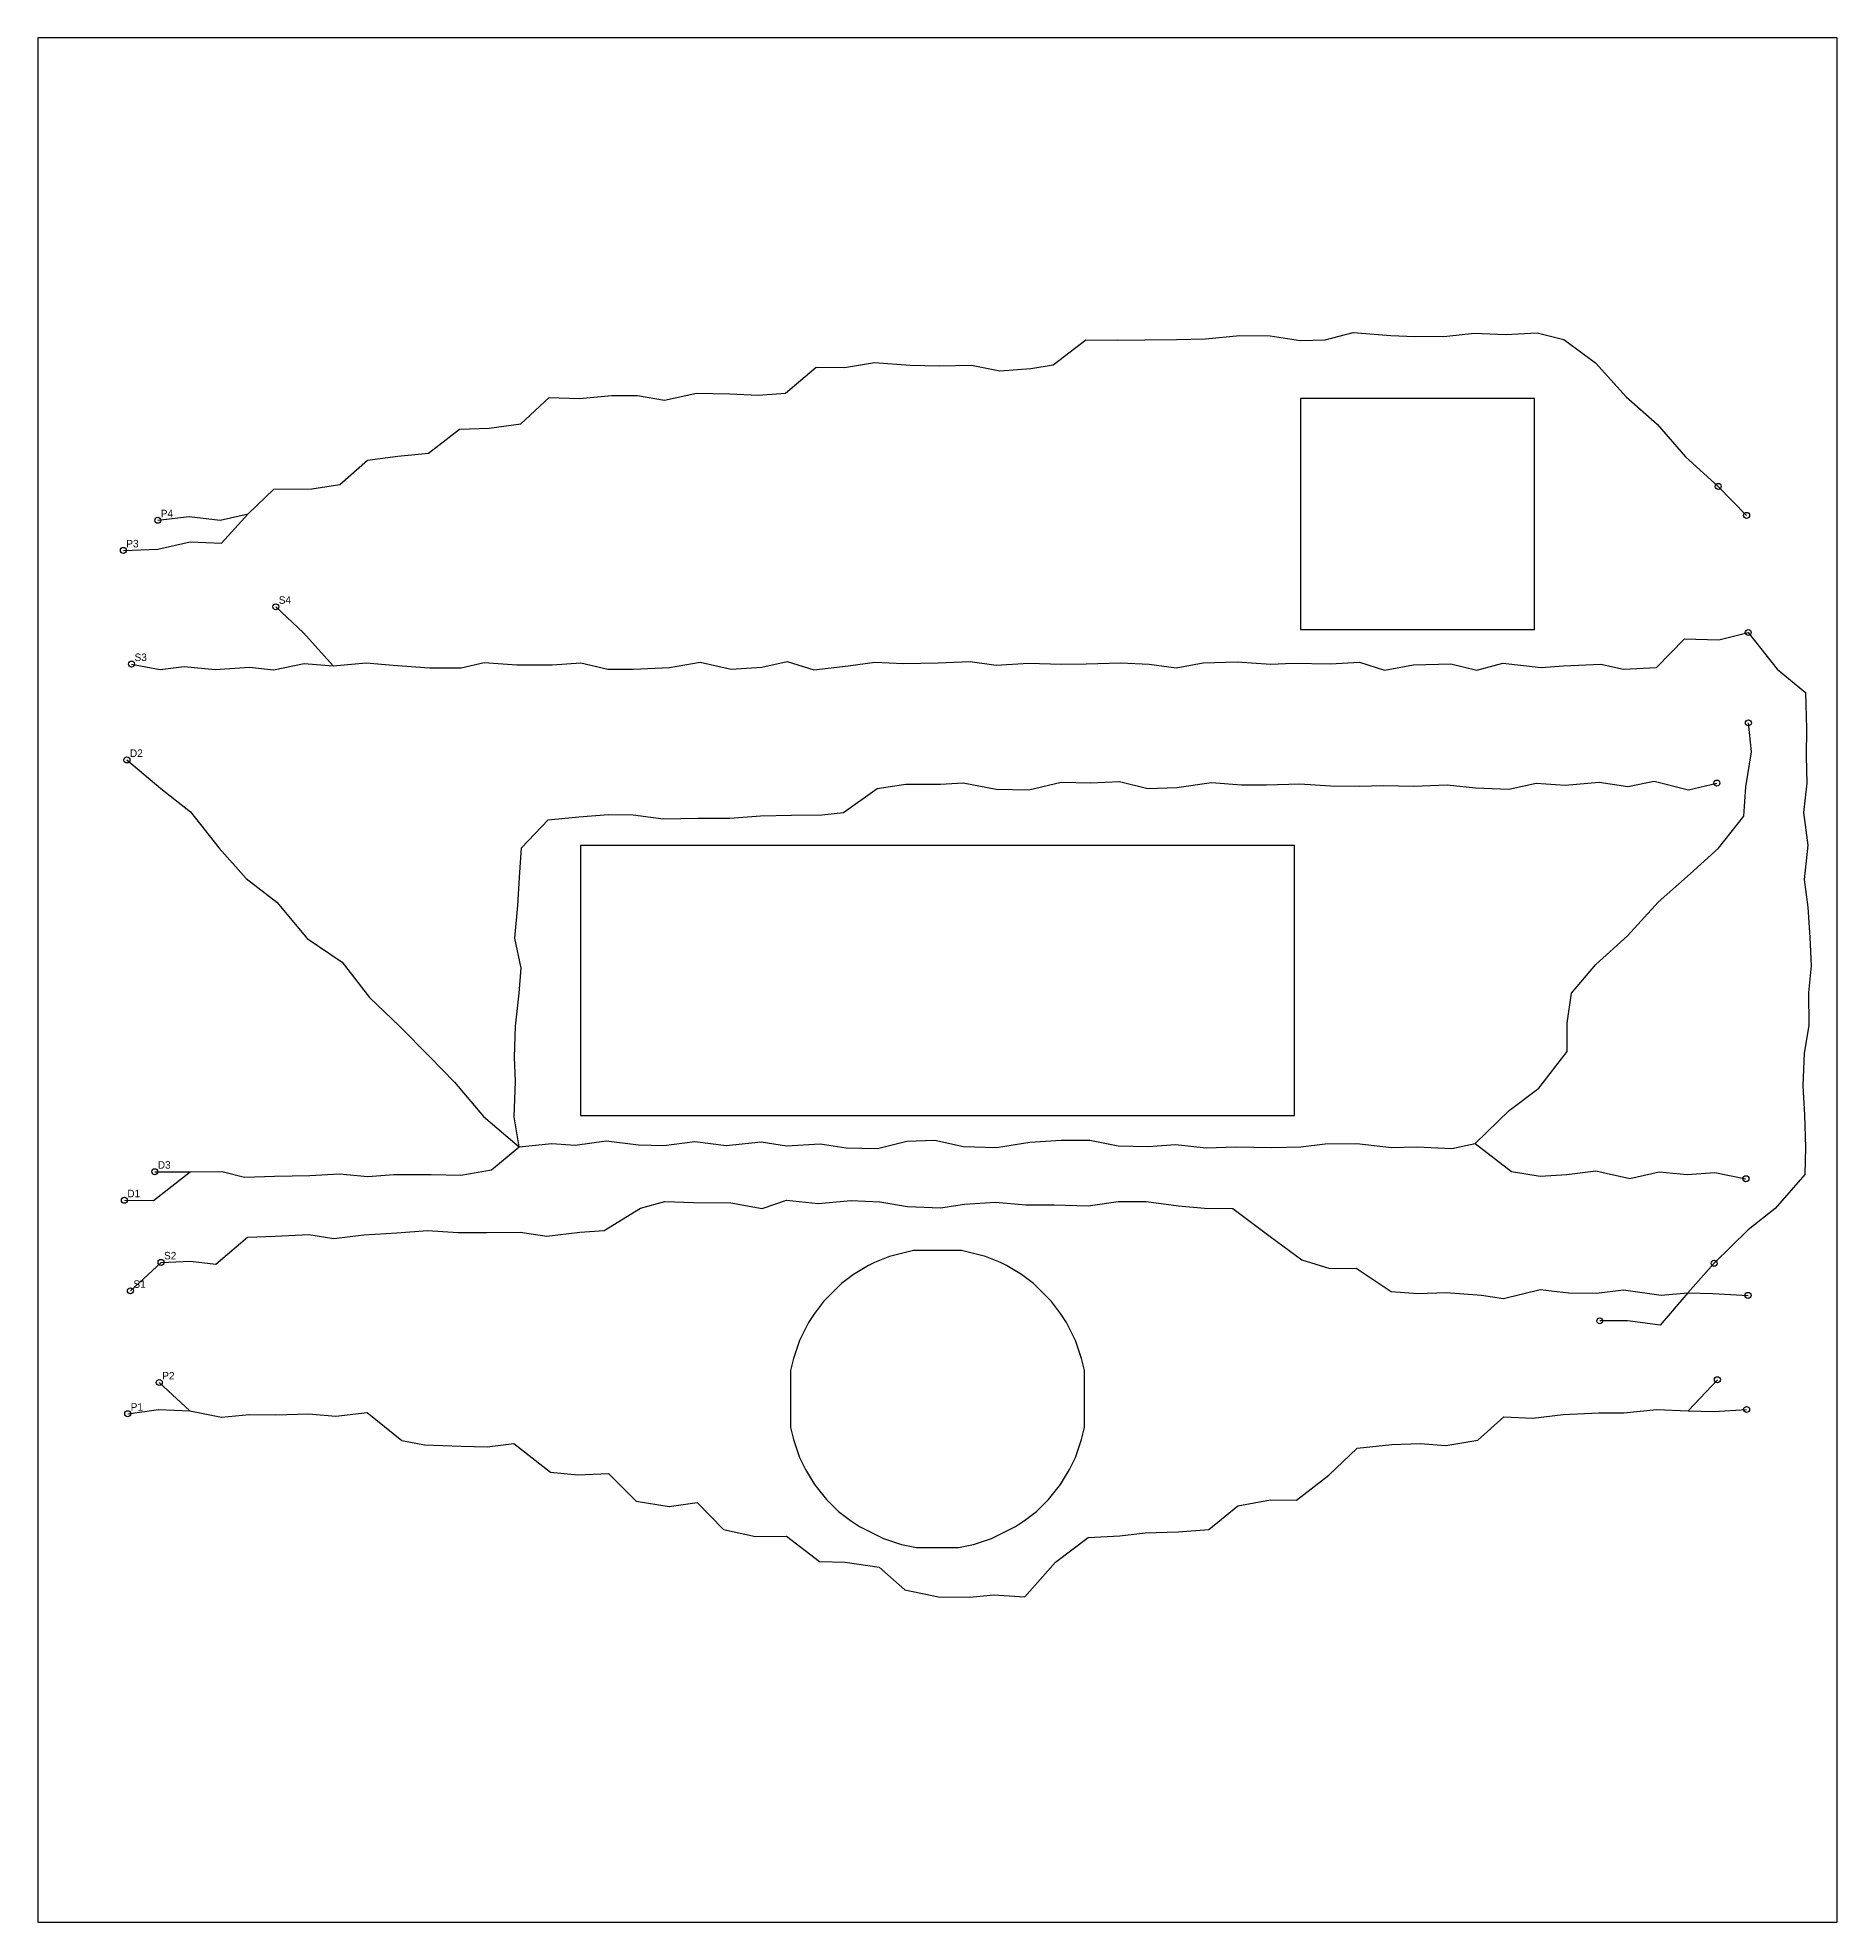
# Model space of a CAD drawing. Extents: x 0 to 6000, y 0 to 6283.
import ezdxf

# ---------------------------------------------------------------- set-up
doc = ezdxf.new("R2010")
doc.units = 0
for name, color, linetype in [('DATA', 3, 'CONTINUOUS'), ('KEEPOUT', 30, 'CONTINUOUS'), ('LABELS', 7, 'CONTINUOUS'), ('OUTLINE', 8, 'CONTINUOUS'), ('POWER', 1, 'CONTINUOUS'), ('SIGNAL', 5, 'CONTINUOUS'), ('TERMINALS', 7, 'CONTINUOUS')]:
    doc.layers.add(name, color=color, linetype=linetype)

msp = doc.modelspace()

# ---------------------------------------------------------------- linework, layer by layer
at = {"layer": 'DATA'}
for points in [[(297.5734, 3875.2404), (410.3072, 3780.134), (508.9773, 3701.7241), (604.6881, 3581.4621), (694.5112, 3480.3135), (796.7772, 3401.1653), (898.2027, 3279.883), (1014.9274, 3201.0747), (1105.9457, 3083.3763), (1206.7555, 2987.2751), (1306.9341, 2885.4528), (1389.9593, 2801.1083), (1486.5032, 2686.227), (1605.0355, 2584.916), (1714.4246, 2596.078), (1791.5757, 2590.5683), (1895.8228, 2604.906), (2002.9218, 2591.6002), (2087.9043, 2589.5263), (2191.1746, 2602.9171), (2295.4302, 2589.5961), (2411.6934, 2601.9214), (2496.1463, 2588.3673), (2608.6067, 2595.1502), (2695.4869, 2582.0878), (2799.9758, 2580.152), (2897.2497, 2604.407), (2991.0404, 2607.8668), (3086.4212, 2586.0037), (3196.6967, 2582.896), (3307.9427, 2601.4158), (3411.8419, 2607.4154), (3507.5456, 2607.4515), (3602.4131, 2588.6349), (3702.8557, 2586.4441), (3793.1947, 2593.6605), (3896.0428, 2581.5251), (3995.0308, 2585.9099), (4114.793, 2582.8857), (4210.8169, 2585.4276), (4292.7923, 2595.8667), (4398.1472, 2596.3784), (4514.0372, 2583.1253), (4599.074, 2584.8756), (4714.5609, 2580.1307), (4792.7306, 2596.0126), (4906.4477, 2706.1794), (5004.4428, 2781.4704), (5099.747, 2903.7466), (5099.6095, 2998.1205), (5113.9889, 3097.4873), (5194.5419, 3193.3271), (5300.8599, 3288.9888), (5402.6481, 3401.56), (5508.9732, 3495.24), (5603.6543, 3581.0963), (5687.8367, 3688.311), (5695.4404, 3786.0019), (5713.5686, 3901.7303), (5703.4541, 3998.934)], [(390.445, 2502.508), (508.8534, 2502.3095), (614.9731, 2502.8941), (689.0228, 2484.2092), (789.9125, 2487.783), (907.843, 2490.2599), (1006.5292, 2495.5977), (1100.4826, 2486.484), (1187.3433, 2492.684), (1311.351, 2493.4399), (1410.3739, 2490.4004), (1512.62, 2508.2789), (1605.0355, 2584.916), (1588.8809, 2684.9153), (1593.2546, 2803.2583), (1589.1596, 2884.5701), (1593.5056, 2987.8312), (1605.2421, 3098.1481), (1612.3098, 3181.249), (1591.0757, 3280.9918), (1601.2624, 3390.5172), (1606.0417, 3482.9899), (1613.5877, 3582.4825), (1701.5655, 3675.9286), (1804.6062, 3686.0663), (1903.5871, 3692.8035), (1985.796, 3691.9457), (2086.077, 3678.5243), (2202.0571, 3681.2619), (2307.3561, 3680.8116), (2410.0984, 3688.6571), (2512.7004, 3691.6096), (2614.5256, 3691.8168), (2687.1391, 3700.0666), (2799.0496, 3779.5624), (2894.4908, 3794.6327), (3010.4937, 3794.2265), (3085.4133, 3799.4142), (3195.6565, 3778.1361), (3304.6869, 3775.7255), (3412.6707, 3800.7233), (3510.8104, 3799.1743), (3606.8364, 3802.9496), (3701.6763, 3779.5885), (3798.3875, 3783.404), (3913.7428, 3800.4594), (4013.2751, 3792.2293), (4096.8225, 3792.1098), (4208.5413, 3795.1613), (4310.0759, 3788.5488), (4407.7411, 3787.2745), (4486.0341, 3789.5552), (4587.9853, 3787.6315), (4698.8294, 3792.7119), (4794.0538, 3782.1799), (4905.3403, 3778.3559), (4995.6561, 3797.8006), (5092.6782, 3791.1674), (5205.8214, 3800.6297), (5301.8758, 3786.5381), (5388.8741, 3804.8136), (5503.6807, 3776.0473), (5598.5275, 3798.2507)], [(288.9317, 2407.0896), (386.3043, 2406.1248), (508.8534, 2502.3095), (614.9731, 2502.8941), (689.0228, 2484.2092), (789.9125, 2487.783), (907.843, 2490.2599), (1006.5292, 2495.5977), (1100.4826, 2486.484), (1187.3433, 2492.684), (1311.351, 2493.4399), (1410.3739, 2490.4004), (1512.62, 2508.2789), (1605.0355, 2584.916), (1714.4246, 2596.078), (1791.5757, 2590.5683), (1895.8228, 2604.906), (2002.9218, 2591.6002), (2087.9043, 2589.5263), (2191.1746, 2602.9171), (2295.4302, 2589.5961), (2411.6934, 2601.9214), (2496.1463, 2588.3673), (2608.6067, 2595.1502), (2695.4869, 2582.0878), (2799.9758, 2580.152), (2897.2497, 2604.407), (2991.0404, 2607.8668), (3086.4212, 2586.0037), (3196.6967, 2582.896), (3307.9427, 2601.4158), (3411.8419, 2607.4154), (3507.5456, 2607.4515), (3602.4131, 2588.6349), (3702.8557, 2586.4441), (3793.1947, 2593.6605), (3896.0428, 2581.5251), (3995.0308, 2585.9099), (4114.793, 2582.8857), (4210.8169, 2585.4276), (4292.7923, 2595.8667), (4398.1472, 2596.3784), (4514.0372, 2583.1253), (4599.074, 2584.8756), (4714.5609, 2580.1307), (4792.7306, 2596.0126), (4913.931, 2502.609), (5009.235, 2487.481), (5098.0012, 2493.1093), (5194.8683, 2505.5361), (5308.6036, 2479.4701), (5406.1572, 2501.9939), (5499.1286, 2493.0029), (5591.7734, 2499.2605), (5695.3755, 2479.2069)]]:
    msp.add_lwpolyline(points, dxfattribs=at)
at = {"layer": 'KEEPOUT'}
for points in [[(4210, 4310), (4990, 4310), (4990, 5080), (4210, 5080)], [(1810, 2690), (4190, 2690), (4190, 3590), (1810, 3590)], [(2510, 1840), (2510, 1650), (2520, 1610), (2540, 1550), (2560, 1510), (2590, 1460), (2630, 1410), (2670, 1370), (2710, 1340), (2740, 1320), (2820, 1280), (2880, 1260), (2930, 1250), (3070, 1250), (3120, 1260), (3180, 1280), (3260, 1320), (3290, 1340), (3330, 1370), (3370, 1410), (3410, 1460), (3440, 1510), (3460, 1550), (3480, 1610), (3490, 1650), (3490, 1840), (3480, 1880), (3460, 1940), (3430, 2000), (3410, 2030), (3380, 2070), (3320, 2130), (3280, 2160), (3230, 2190), (3210, 2200), (3160, 2220), (3080, 2240), (2920, 2240), (2840, 2220), (2790, 2200), (2770, 2190), (2720, 2160), (2680, 2130), (2620, 2070), (2590, 2030), (2570, 2000), (2540, 1940), (2520, 1880)]]:
    msp.add_lwpolyline(points, close=True, dxfattribs=at)
at = {"layer": 'OUTLINE'}
msp.add_lwpolyline([(0, 0), (6000, 0), (6000, 6283.1853), (0, 6283.1853)], close=True, dxfattribs=at)
at = {"layer": 'POWER'}
for points in [[(285.5351, 4573.7645), (401.082, 4578.4492), (508.2296, 4602.6304), (612.8339, 4597.9029), (701.4743, 4695.7825), (787.5235, 4777.4623), (914.3375, 4779.2411), (1007.5589, 4794.065), (1099.3959, 4875.1743), (1201.086, 4888.2105), (1303.0532, 4897.933), (1406.3074, 4977.7295), (1504.7985, 4981.3885), (1610.6195, 4995.9865), (1705.1679, 5083.3348), (1806.316, 5080.0475), (1914.359, 5090.1485), (1999.8977, 5090.1856), (2089.6727, 5074.1975), (2196.3493, 5098.3616), (2307.8164, 5095.8844), (2401.7101, 5091.2722), (2493.224, 5097.7279), (2595.1057, 5184.413), (2690.0914, 5183.7446), (2790.0209, 5200.1432), (2909.0826, 5191.4772), (3006.9937, 5189.3342), (3113.2721, 5191.888), (3207.4133, 5172.9851), (3311.3824, 5179.8021), (3386.1625, 5192.8567), (3494.2289, 5275.3439), (3600.0198, 5275.0353), (3690.9394, 5276.4082), (3796.5003, 5276.9274), (3893.8188, 5279.0789), (4008.1869, 5290.3795), (4109.5351, 5288.8989), (4210.3323, 5273.885), (4292.343, 5275.6021), (4386.0867, 5300.1295), (4511.4572, 5289.9286), (4591.3026, 5286.6651), (4698.257, 5287.7944), (4790.7902, 5297.8131), (4893.6496, 5293.9038), (4999.6693, 5299.4537), (5088.0536, 5276.8227), (5193.6023, 5199.061), (5295.9308, 5085.692), (5399.8968, 4994.5834), (5494.2032, 4885.7507), (5602.9658, 4787.4133), (5697.7076, 4690.4477)], [(400.4267, 4674.3395), (505.1369, 4686.8128), (608.1633, 4674.5994), (701.4743, 4695.7825), (787.5235, 4777.4623), (914.3375, 4779.2411), (1007.5589, 4794.065), (1099.3959, 4875.1743), (1201.086, 4888.2105), (1303.0532, 4897.933), (1406.3074, 4977.7295), (1504.7985, 4981.3885), (1610.6195, 4995.9865), (1705.1679, 5083.3348), (1806.316, 5080.0475), (1914.359, 5090.1485), (1999.8977, 5090.1856), (2089.6727, 5074.1975), (2196.3493, 5098.3616), (2307.8164, 5095.8844), (2401.7101, 5091.2722), (2493.224, 5097.7279), (2595.1057, 5184.413), (2690.0914, 5183.7446), (2790.0209, 5200.1432), (2909.0826, 5191.4772), (3006.9937, 5189.3342), (3113.2721, 5191.888), (3207.4133, 5172.9851), (3311.3824, 5179.8021), (3386.1625, 5192.8567), (3494.2289, 5275.3439), (3600.0198, 5275.0353), (3690.9394, 5276.4082), (3796.5003, 5276.9274), (3893.8188, 5279.0789), (4008.1869, 5290.3795), (4109.5351, 5288.8989), (4210.3323, 5273.885), (4292.343, 5275.6021), (4386.0867, 5300.1295), (4511.4572, 5289.9286), (4591.3026, 5286.6651), (4698.257, 5287.7944), (4790.7902, 5297.8131), (4893.6496, 5293.9038), (4999.6693, 5299.4537), (5088.0536, 5276.8227), (5193.6023, 5199.061), (5295.9308, 5085.692), (5399.8968, 4994.5834), (5494.2032, 4885.7507), (5602.9658, 4787.4133)], [(405.4214, 1799.8031), (506.7715, 1705.2801), (612.5533, 1684.2614), (705.9933, 1693.4271), (794.3288, 1691.6331), (902.9543, 1695.2805), (993.9683, 1687.7621), (1097.9892, 1699.1384), (1214.5395, 1606.3983), (1289.4812, 1591.6637), (1412.0493, 1587.8419), (1498.9504, 1585.2497), (1587.7517, 1596.6722), (1710.1752, 1500.5078), (1801.1683, 1491.3184), (1902.5731, 1495.9976), (1995.3719, 1403.8424), (2105.7038, 1385.937), (2198.6921, 1399.3235), (2286.525, 1309.4013), (2393.1841, 1286.7929), (2496.3495, 1287.3372), (2606.8512, 1202.7286), (2692.371, 1200.4688), (2805.2425, 1183.5613), (2891.1158, 1108.3093), (3003.3121, 1084.9882), (3107.6131, 1083.9331), (3186.5516, 1091.3913), (3290.7883, 1085.5985), (3392.9035, 1200.2758), (3502.6256, 1282.8611), (3607.9223, 1288.0324), (3692.1261, 1298.3473), (3802.1471, 1302.1794), (3904.2695, 1309.8981), (4001.3561, 1388.6881), (4109.6881, 1408.9193), (4196.6359, 1407.2139), (4305.2603, 1490.6313), (4398.884, 1581.2109), (4514.235, 1592.9546), (4608.9179, 1596.5808), (4694.4246, 1590.014), (4801.4044, 1607.9057), (4888.7136, 1684.7023), (4985.3898, 1680.7056), (5086.0083, 1692.5543), (5205.1566, 1698.4832), (5288.0243, 1698.9935), (5397.2851, 1709.1427), (5502.7653, 1705.0054), (5600.0363, 1809.0922)], [(300.1899, 1695.4721), (402.7343, 1709.9994), (506.7715, 1705.2801), (612.5533, 1684.2614), (705.9933, 1693.4271), (794.3288, 1691.6331), (902.9543, 1695.2805), (993.9683, 1687.7621), (1097.9892, 1699.1384), (1214.5395, 1606.3983), (1289.4812, 1591.6637), (1412.0493, 1587.8419), (1498.9504, 1585.2497), (1587.7517, 1596.6722), (1710.1752, 1500.5078), (1801.1683, 1491.3184), (1902.5731, 1495.9976), (1995.3719, 1403.8424), (2105.7038, 1385.937), (2198.6921, 1399.3235), (2286.525, 1309.4013), (2393.1841, 1286.7929), (2496.3495, 1287.3372), (2606.8512, 1202.7286), (2692.371, 1200.4688), (2805.2425, 1183.5613), (2891.1158, 1108.3093), (3003.3121, 1084.9882), (3107.6131, 1083.9331), (3186.5516, 1091.3913), (3290.7883, 1085.5985), (3392.9035, 1200.2758), (3502.6256, 1282.8611), (3607.9223, 1288.0324), (3692.1261, 1298.3473), (3802.1471, 1302.1794), (3904.2695, 1309.8981), (4001.3561, 1388.6881), (4109.6881, 1408.9193), (4196.6359, 1407.2139), (4305.2603, 1490.6313), (4398.884, 1581.2109), (4514.235, 1592.9546), (4608.9179, 1596.5808), (4694.4246, 1590.014), (4801.4044, 1607.9057), (4888.7136, 1684.7023), (4985.3898, 1680.7056), (5086.0083, 1692.5543), (5205.1566, 1698.4832), (5288.0243, 1698.9935), (5397.2851, 1709.1427), (5502.7653, 1705.0054), (5588.9007, 1702.5108), (5697.5943, 1709.7246)]]:
    msp.add_lwpolyline(points, dxfattribs=at)
at = {"layer": 'SIGNAL'}
for points in [[(793.7618, 4385.8901), (886.2284, 4299.0121), (985.5301, 4188.9625), (1094.9928, 4199.095), (1185.1202, 4190.7927), (1306.5794, 4182.0781), (1411.8837, 4182.0562), (1488.8709, 4200.1429), (1596.9903, 4192.5797), (1714.9827, 4192.2306), (1811.1858, 4198.6017), (1900.7818, 4177.5898), (1985.1642, 4177.9483), (2106.1739, 4183.7667), (2209.0175, 4200.8886), (2311.8406, 4178.251), (2414.8447, 4184.3132), (2499.0469, 4202.8997), (2587.8142, 4175.2402), (2702.4072, 4189.2656), (2791.5075, 4201.1789), (2886.9484, 4196.5776), (3002.1553, 4198.552), (3109.3091, 4203.5245), (3195.839, 4190.9433), (3303.0723, 4198.0111), (3413.4248, 4194.3822), (3495.1707, 4195.3564), (3610.8764, 4198.7607), (3705.4569, 4194.5306), (3796.047, 4182.5486), (3885.3719, 4198.9025), (3998.7024, 4202.0385), (4111.8549, 4194.7536), (4185.0812, 4197.5408), (4310.3979, 4195.4261), (4407.4337, 4201.0535), (4489.8314, 4174.2783), (4586.8212, 4192.4508), (4711.5967, 4195.2806), (4798.539, 4174.6362), (4885.1309, 4197.6141), (5012.5748, 4183.9819), (5086.8566, 4189.2169), (5211.7812, 4195.0693), (5287.2785, 4177.7839), (5396.7613, 4183.4437), (5490.5334, 4278.9547), (5605.1732, 4276.1702), (5703.0082, 4300.1309), (5798.9381, 4178.0905), (5893.3948, 4099.9325), (5897.8344, 3980.2319), (5896.7078, 3887.7296), (5897.9265, 3797.9096), (5886.8479, 3700.0246), (5901.9222, 3591.586), (5889.1267, 3477.0535), (5902.0327, 3384.1542), (5908.945, 3283.2866), (5913.0705, 3189.2449), (5903.8876, 3100.084), (5904.983, 2990.0429), (5889.7234, 2897.2305), (5885.6043, 2788.7279), (5890.3462, 2691.6871), (5894.3716, 2583.5147), (5891.1989, 2493.611), (5792.6505, 2379.5596), (5703.3247, 2308.2583), (5589.2959, 2197.2155), (5501.3229, 2098.9994), (5409.8014, 1990.3626), (5300.3352, 2005.7135), (5208.2155, 2005.236)], [(312.9907, 4195.0517), (408.3843, 4176.9962), (488.5131, 4186.4839), (592.1566, 4176.8751), (706.0601, 4184.5816), (786.3395, 4175.1749), (888.7161, 4196.9697), (985.5301, 4188.9625), (1094.9928, 4199.095), (1185.1202, 4190.7927), (1306.5794, 4182.0781), (1411.8837, 4182.0562), (1488.8709, 4200.1429), (1596.9903, 4192.5797), (1714.9827, 4192.2306), (1811.1858, 4198.6017), (1900.7818, 4177.5898), (1985.1642, 4177.9483), (2106.1739, 4183.7667), (2209.0175, 4200.8886), (2311.8406, 4178.251), (2414.8447, 4184.3132), (2499.0469, 4202.8997), (2587.8142, 4175.2402), (2702.4072, 4189.2656), (2791.5075, 4201.1789), (2886.9484, 4196.5776), (3002.1553, 4198.552), (3109.3091, 4203.5245), (3195.839, 4190.9433), (3303.0723, 4198.0111), (3413.4248, 4194.3822), (3495.1707, 4195.3564), (3610.8764, 4198.7607), (3705.4569, 4194.5306), (3796.047, 4182.5486), (3885.3719, 4198.9025), (3998.7024, 4202.0385), (4111.8549, 4194.7536), (4185.0812, 4197.5408), (4310.3979, 4195.4261), (4407.4337, 4201.0535), (4489.8314, 4174.2783), (4586.8212, 4192.4508), (4711.5967, 4195.2806), (4798.539, 4174.6362), (4885.1309, 4197.6141), (5012.5748, 4183.9819), (5086.8566, 4189.2169), (5211.7812, 4195.0693), (5287.2785, 4177.7839), (5396.7613, 4183.4437), (5490.5334, 4278.9547), (5605.1732, 4276.1702), (5703.0082, 4300.1309)], [(309.1237, 2105.3214), (411.2501, 2200.0949), (509.0265, 2204.7345), (593.5173, 2194.7372), (699.2251, 2283.9787), (791.2717, 2287.9307), (903.6107, 2292.6763), (987.5443, 2280.0132), (1086.9659, 2292.2815), (1197.4208, 2298.9054), (1299.094, 2306.7901), (1401.5869, 2299.9659), (1499.0628, 2299.6968), (1608.3445, 2301.0966), (1697.684, 2287.6159), (1807.508, 2300.3632), (1889.0408, 2306.7097), (2009.8037, 2380.8174), (2090.6542, 2403.3253), (2186.0553, 2399.4307), (2310.6869, 2399.0343), (2414.9649, 2380.2861), (2496.857, 2407.195), (2602.4793, 2396.126), (2711.6418, 2405.9176), (2807.8127, 2401.4749), (2900.1651, 2385.922), (3009.7325, 2381.6296), (3089.5807, 2394.4624), (3193.3846, 2401.2448), (3294.4374, 2392.1977), (3388.5603, 2391.4889), (3501.8603, 2388.9777), (3602.2092, 2403.1239), (3695.7761, 2402.7049), (3803.1859, 2389.0524), (3889.8962, 2381.0324), (3985.1168, 2379.2491), (4108.9625, 2286.0906), (4214.1598, 2208.6482), (4307.6227, 2180.2472), (4396.1513, 2180.9818), (4512.9373, 2102.558), (4601.2883, 2096.2944), (4696.3397, 2100.2854), (4813.9374, 2091.1454), (4886.7074, 2079.8042), (5009.3561, 2109.288), (5104.1619, 2099.1476), (5196.7813, 2097.7124), (5286.6315, 2108.4824), (5412.2715, 2090.7728), (5501.3229, 2098.9994), (5585.1201, 2096.8976), (5702.2746, 2090.1847)], [(411.2501, 2200.0949), (509.0265, 2204.7345), (593.5173, 2194.7372), (699.2251, 2283.9787), (791.2717, 2287.9307), (903.6107, 2292.6763), (987.5443, 2280.0132), (1086.9659, 2292.2815), (1197.4208, 2298.9054), (1299.094, 2306.7901), (1401.5869, 2299.9659), (1499.0628, 2299.6968), (1608.3445, 2301.0966), (1697.684, 2287.6159), (1807.508, 2300.3632), (1889.0408, 2306.7097), (2009.8037, 2380.8174), (2090.6542, 2403.3253), (2186.0553, 2399.4307), (2310.6869, 2399.0343), (2414.9649, 2380.2861), (2496.857, 2407.195), (2602.4793, 2396.126), (2711.6418, 2405.9176), (2807.8127, 2401.4749), (2900.1651, 2385.922), (3009.7325, 2381.6296), (3089.5807, 2394.4624), (3193.3846, 2401.2448), (3294.4374, 2392.1977), (3388.5603, 2391.4889), (3501.8603, 2388.9777), (3602.2092, 2403.1239), (3695.7761, 2402.7049), (3803.1859, 2389.0524), (3889.8962, 2381.0324), (3985.1168, 2379.2491), (4108.9625, 2286.0906), (4214.1598, 2208.6482), (4307.6227, 2180.2472), (4396.1513, 2180.9818), (4512.9373, 2102.558), (4601.2883, 2096.2944), (4696.3397, 2100.2854), (4813.9374, 2091.1454), (4886.7074, 2079.8042), (5009.3561, 2109.288), (5104.1619, 2099.1476), (5196.7813, 2097.7124), (5286.6315, 2108.4824), (5412.2715, 2090.7728), (5501.3229, 2098.9994), (5589.2959, 2197.2155)]]:
    msp.add_lwpolyline(points, dxfattribs=at)
at = {"layer": 'TERMINALS'}
for centre in [(5602.9658, 4787.4133), (400.4267, 4674.3395), (5697.7076, 4690.4477), (285.5351, 4573.7645), (793.7618, 4385.8901), (5703.0082, 4300.1309), (312.9907, 4195.0517), (5703.4541, 3998.934), (297.5734, 3875.2404), (5598.5275, 3798.2507), (390.445, 2502.508), (5695.3755, 2479.2069), (288.9317, 2407.0896), (411.2501, 2200.0949), (5589.2959, 2197.2155), (309.1237, 2105.3214), (5702.2746, 2090.1847), (5208.2155, 2005.236), (405.4214, 1799.8031), (5600.0363, 1809.0922), (300.1899, 1695.4721), (5697.5943, 1709.7246)]:
    msp.add_circle(centre, 10, dxfattribs=at)

# ---------------------------------------------------------------- texts
at = {"layer": 'LABELS'}
for s, p in [('P4', (410.4267, 4684.3395)), ('P3', (295.5351, 4583.7645)), ('S4', (803.7618, 4395.8901)), ('S3', (322.9907, 4205.0517)), ('D2', (307.5734, 3885.2404)), ('D3', (400.445, 2512.508)), ('D1', (298.9317, 2417.0896)), ('S2', (421.2501, 2210.0949)), ('S1', (319.1237, 2115.3214)), ('P2', (415.4214, 1809.8031)), ('P1', (310.1899, 1705.4721))]:
    msp.add_text(s, height=25, dxfattribs=at).set_placement(p)

doc.saveas('drawing.dxf')
